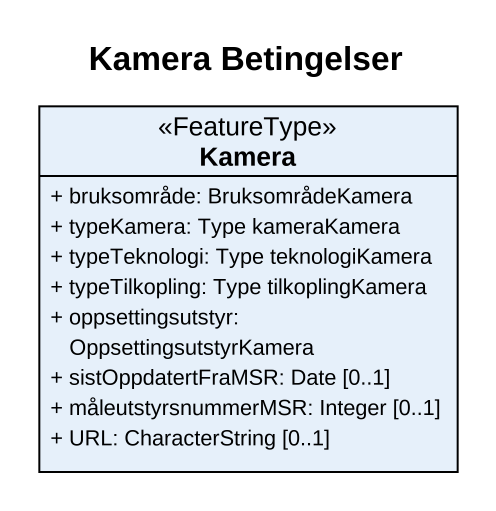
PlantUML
@startuml
title Kamera Betingelser
hide circle
hide empty members
skinparam classAttributeIconSize 0
class Kamera <<FeatureType>> {
  + bruksområde: BruksområdeKamera
  + typeKamera: Type kameraKamera
  + typeTeknologi: Type teknologiKamera
  + typeTilkopling: Type tilkoplingKamera
  + oppsettingsutstyr: OppsettingsutstyrKamera
  + sistOppdatertFraMSR: Date [0..1]
  + måleutstyrsnummerMSR: Integer [0..1]
  + URL: CharacterString [0..1]
}
@enduml
